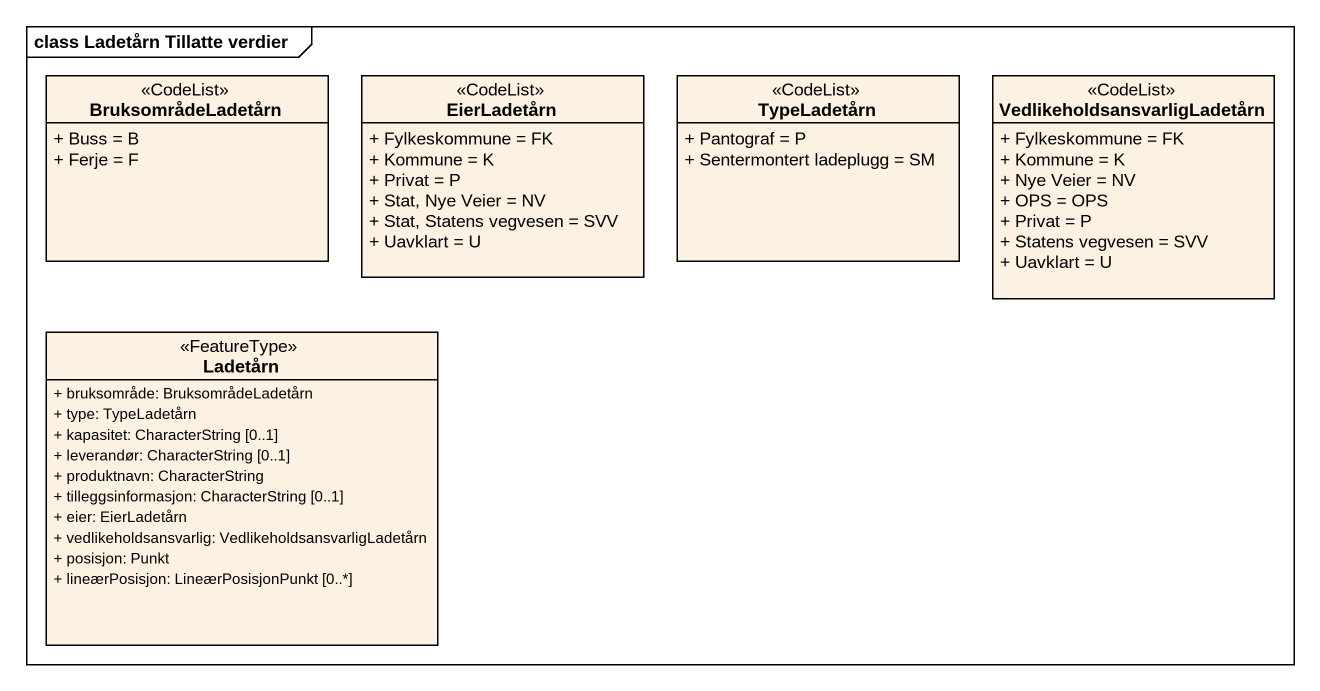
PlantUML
@startuml
mainframe class Ladetårn Tillatte verdier
hide circle
hide empty members
skinparam classAttributeIconSize 0
class BruksområdeLadetårn <<CodeList>> {
  + Buss = B
  + Ferje = F
}
class EierLadetårn <<CodeList>> {
  + Fylkeskommune = FK
  + Kommune = K
  + Privat = P
  + Stat, Nye Veier = NV
  + Stat, Statens vegvesen = SVV
  + Uavklart = U
}
class TypeLadetårn <<CodeList>> {
  + Pantograf = P
  + Sentermontert ladeplugg = SM
}
class "VedlikeholdsansvarligLadetårn" as VedlikeholdsansvarligLadetår <<CodeList>> {
  + Fylkeskommune = FK
  + Kommune = K
  + Nye Veier = NV
  + OPS = OPS
  + Privat = P
  + Statens vegvesen = SVV
  + Uavklart = U
}
class Ladetårn <<FeatureType>> {
  + bruksområde: BruksområdeLadetårn
  + type: TypeLadetårn
  + kapasitet: CharacterString [0..1]
  + leverandør: CharacterString [0..1]
  + produktnavn: CharacterString
  + tilleggsinformasjon: CharacterString [0..1]
  + eier: EierLadetårn
  + vedlikeholdsansvarlig: VedlikeholdsansvarligLadetårn
  + posisjon: Punkt
  + lineærPosisjon: LineærPosisjonPunkt [0..*]
}
@enduml
